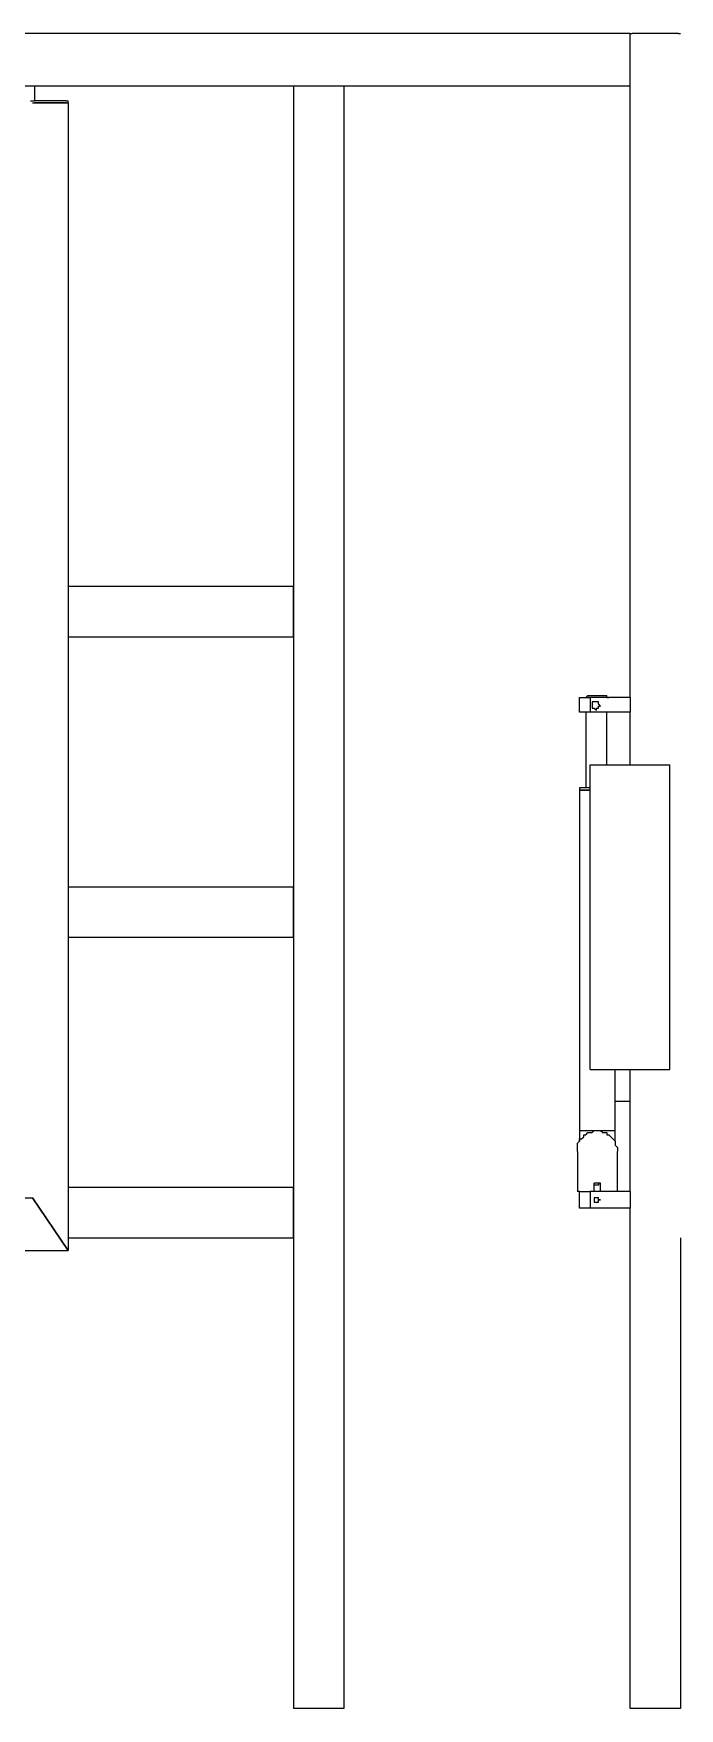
# Model space of a CAD drawing. Extents: x 855 to 1547, y 199 to 1196.
# Drawn here: x 949.6 to 981.3, y 198.6 to 280.7 of the extents above; entities that cross this region are included whole.
import ezdxf

# ---------------------------------------------------------------- set-up
doc = ezdxf.new("R2010")
doc.units = 0
doc.layers.add('2345-64C-02_Sort_layout', color=7, linetype='CONTINUOUS')

msp = doc.modelspace()

# ---------------------------------------------------------------- linework, layer by layer
at = {"layer": '2345-64C-02_Sort_layout', "color": 7}
for points in [[(978.84156, 280.71269), (917.34156, 280.71269)], [(978.84156, 278.13731), (917.34156, 278.13731), (917.34156, 280.71269)], [(978.84156, 280.71269), (978.94457, 280.71269)], [(978.84156, 278.13731), (978.84156, 280.71269)], [(981.2109, 280.71269), (978.94457, 280.71269)], [(981.2109, 280.71269), (981.31392, 280.71269)], [(949.68829, 278.13731), (949.68829, 277.41621)], [(962.35914, 278.13731), (962.35914, 198.60967)], [(964.83151, 278.13731), (964.83151, 198.60967)], [(978.84156, 248.15993), (978.84156, 278.13731)], [(949.48226, 277.41621), (949.68829, 277.41621)], [(951.33653, 277.31319), (951.33653, 221.06696), (949.58527, 223.64234)], [(949.58527, 277.31319), (951.33653, 277.31319)], [(951.23352, 277.41621), (949.68829, 277.41621)], [(951.23352, 277.31319), (949.68829, 277.31319)], [(951.23352, 277.41621), (951.33653, 277.41621)], [(951.33653, 277.31319), (951.33653, 277.41621)], [(951.33653, 253.61973), (962.35914, 253.61973)], [(962.35914, 251.14736), (962.35914, 253.61973)], [(951.33653, 251.14736), (962.35914, 251.14736)], [(976.36919, 247.43882), (976.36919, 248.15993)], [(976.36919, 248.15993), (976.88427, 248.15993)], [(976.78125, 248.26294), (976.67824, 248.15993)], [(976.67824, 248.15993), (976.78125, 248.15993)], [(977.70839, 248.15993), (976.67824, 248.15993)], [(976.78125, 248.26294), (977.70839, 248.26294)], [(978.84156, 248.15993), (978.84156, 247.43882), (976.88427, 247.43882)], [(976.88427, 248.15993), (976.88427, 247.43882)], [(978.84156, 248.15993), (976.88427, 248.15993)], [(977.39934, 247.74787), (977.29633, 247.85088), (977.29633, 247.9539), (976.98728, 247.9539), (976.98728, 247.64485), (977.0903, 247.64485), (977.19331, 247.54184), (977.19331, 247.64485), (977.29633, 247.64485), (977.29633, 247.74787), (977.39934, 247.74787)], [(977.70839, 248.15993), (977.70839, 248.26294)], [(977.70839, 248.15993), (977.81141, 248.15993)], [(976.88427, 247.43882), (976.36919, 247.43882)], [(976.67824, 247.43882), (976.67824, 243.73028)], [(977.70839, 244.86344), (977.70839, 247.43882)], [(978.84156, 244.86344), (978.84156, 247.43882)], [(976.88427, 244.86344), (980.79884, 244.86344)], [(976.88427, 229.92626), (976.88427, 244.86344)], [(980.79884, 229.92626), (980.79884, 244.86344)], [(976.36919, 243.73028), (976.36919, 243.62726)], [(976.88427, 243.73028), (976.36919, 243.73028)], [(976.36919, 243.62726), (976.36919, 227.24787)], [(976.36919, 243.62726), (976.88427, 243.62726)], [(976.88427, 243.62726), (976.36919, 243.62726)], [(951.33653, 238.88857), (962.35914, 238.88857)], [(962.35914, 236.41621), (962.35914, 238.88857)], [(951.33653, 236.41621), (962.35914, 236.41621)], [(976.88427, 229.92626), (980.79884, 229.92626)], [(978.12045, 227.24787), (978.12045, 229.92626)], [(978.84156, 223.95138), (978.84156, 229.92626)], [(978.12045, 228.38103), (978.84156, 228.38103)], [(976.26618, 225.90867), (976.26618, 226.32073), (976.36919, 226.42375), (976.36919, 226.52676), (976.47221, 226.52676), (976.57522, 226.62978), (976.57522, 226.73279), (976.67824, 226.73279), (976.78125, 226.83581), (976.98728, 226.83581), (977.0903, 226.93882), (977.39934, 226.93882), (977.50236, 226.83581), (977.70839, 226.83581), (977.70839, 226.73279), (977.81141, 226.73279), (978.12045, 226.42375), (978.12045, 226.32073), (978.12045, 226.21772), (978.22347, 226.1147), (978.22347, 225.90867)], [(976.36919, 227.24787), (976.36919, 227.14485)], [(976.36919, 227.14485), (976.36919, 226.93882)], [(976.36919, 226.93882), (976.36919, 226.42375)], [(976.36919, 226.93882), (978.12045, 226.93882)], [(976.36919, 226.93882), (977.19331, 226.93882)], [(977.19331, 226.93882), (978.12045, 226.93882)], [(978.12045, 227.14485), (978.12045, 227.24787)], [(978.12045, 226.93882), (978.12045, 227.14485)], [(978.12045, 226.42375), (978.12045, 226.93882)], [(976.26618, 225.90867), (976.26618, 223.95138)], [(978.22347, 223.95138), (978.22347, 225.90867)], [(951.33653, 224.15741), (962.35914, 224.15741)], [(962.35914, 221.68505), (962.35914, 224.15741)], [(977.29633, 224.36344), (977.29633, 224.26043), (977.0903, 224.26043), (977.0903, 224.36344)], [(977.39934, 223.95138), (977.39934, 224.36344), (977.0903, 224.36344)], [(977.0903, 223.95138), (977.0903, 224.36344)], [(923.72849, 221.06696), (923.72849, 223.64234), (949.58527, 223.64234), (951.33653, 221.06696)], [(976.36919, 223.95138), (976.26618, 223.95138)], [(976.36919, 223.12726), (976.36919, 223.95138)], [(976.36919, 223.95138), (976.88427, 223.95138)], [(978.84156, 223.95138), (978.84156, 223.12726), (976.88427, 223.12726)], [(976.88427, 223.95138), (976.88427, 223.12726)], [(978.84156, 223.95138), (976.88427, 223.95138)], [(977.39934, 223.53932), (977.29633, 223.53932), (977.29633, 223.64234), (977.0903, 223.64234), (977.0903, 223.43631), (977.29633, 223.43631), (977.29633, 223.53932), (977.39934, 223.53932)], [(976.88427, 223.12726), (976.36919, 223.12726)], [(978.84156, 198.60967), (978.84156, 223.12726)], [(951.33653, 221.68505), (962.35914, 221.68505)], [(981.31392, 221.68505), (981.31392, 198.60967), (981.2109, 198.60967)], [(923.72849, 221.06696), (951.33653, 221.06696)], [(964.83151, 198.60967), (962.35914, 198.60967)], [(978.94457, 198.60967), (978.84156, 198.60967)], [(981.2109, 198.60967), (978.94457, 198.60967)]]:
    msp.add_lwpolyline(points, dxfattribs=at)

doc.saveas('drawing.dxf')
